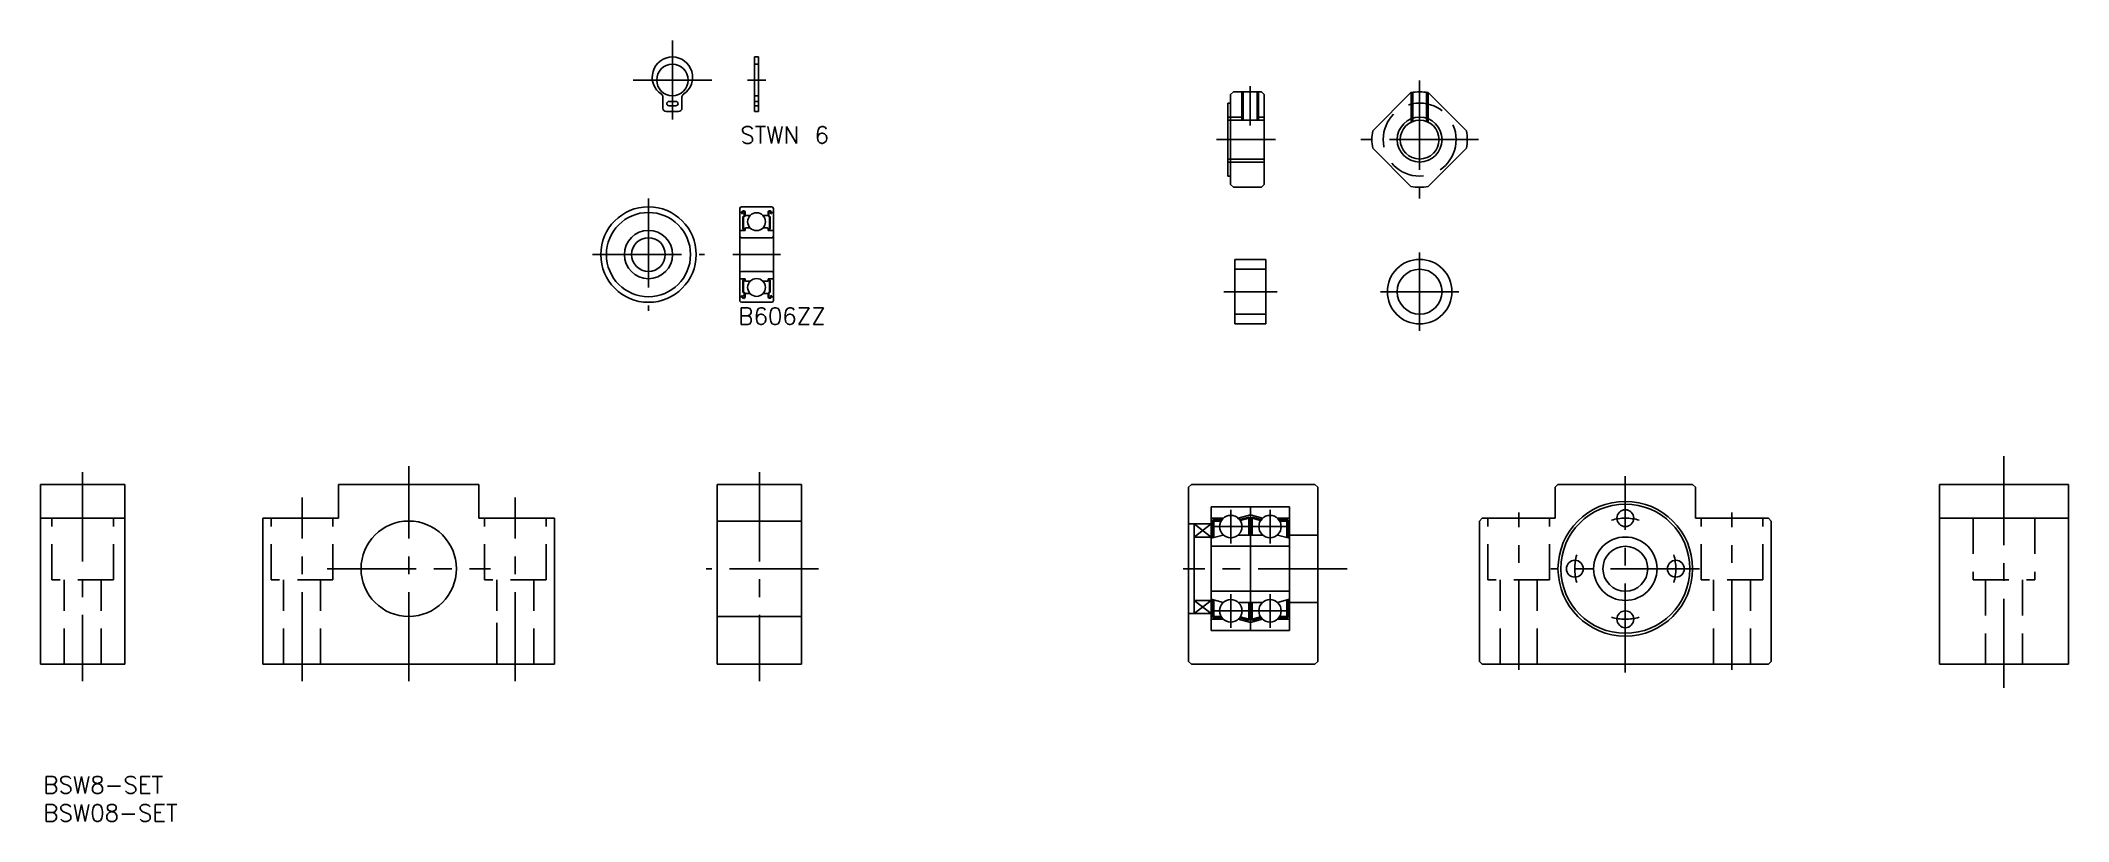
# Model space of a CAD drawing. Extents: x 0 to 361, y -8 to 131.
import ezdxf

# ---------------------------------------------------------------- set-up
doc = ezdxf.new("R2010")
doc.units = 0
doc.header["$LTSCALE"] = 0.5
doc.linetypes.add('CENTER', pattern=[50.8, 31.75, -6.35, 6.35, -6.35])
doc.linetypes.add('DASHED', pattern=[19.05, 12.7, -6.35])
for name, color, linetype in [('MSM_CENTER', 1, 'CENTER'), ('MSM_CONTINUOUS', 7, 'CONTINUOUS'), ('MSM_DASHED', 4, 'DASHED'), ('MSM_NARROW', 5, 'CONTINUOUS'), ('MSM_PART_NUMBER', 7, 'CONTINUOUS')]:
    doc.layers.add(name, color=color, linetype=linetype)
doc.styles.get("Standard").update_dxf_attribs({"font": 'txt.shx', "height": 3, "bigfont": 'bigfont.shx'})

# ---------------------------------------------------------------- blocks, each defined once
blk = doc.blocks.new('*U3')
at = {"layer": 'MSM_PART_NUMBER'}
blk.add_text('BSW8-SET', height=3, dxfattribs=at).set_placement((0.5, -3))
blk = doc.blocks.new('*U4')
at = {"layer": 'MSM_PART_NUMBER'}
blk.add_text('BSW08-SET', height=3, dxfattribs=at).set_placement((0.5, -8))

msp = doc.modelspace()

# ---------------------------------------------------------------- linework, layer by layer
at = {"layer": 'MSM_CENTER'}
for p, q in [((112.62, 131.06), (112.62, 117.03)), ((105.6, 124.04), (119.63, 124.04)), ((126.03, 124.04), (129.24, 124.04)), ((215.6, 122.93), (215.6, 115.93)), ((245.8, 123.93), (245.8, 102.93)), ((220.1, 113.43), (209.6, 113.43)), ((256.3, 113.43), (235.3, 113.43)), ((108.35, 102.95), (108.35, 82.95)), ((98.35, 92.95), (118.35, 92.95)), ((123.38, 92.95), (131.86, 92.95)), ((245.8, 93.34), (245.8, 79.34)), ((220.38, 86.34), (210.88, 86.34)), ((252.8, 86.34), (238.8, 86.34)), ((65.62, 16.96), (65.62, 55.24)), ((349.94, 57.05), (349.94, 14.7)), ((7.5, 54.18), (7.5, 16.96)), ((128.12, 54.18), (128.12, 16.96)), ((282.46, 18.5), (282.46, 53.5)), ((46.62, 16.96), (46.62, 49.67)), ((84.62, 16.96), (84.62, 49.67)), ((212.13, 47.5), (212.13, 41.5)), ((219.13, 47.5), (219.13, 41.5)), ((263.46, 19), (263.46, 47)), ((301.46, 19), (301.46, 47)), ((222.63, 44.5), (208.63, 44.5)), ((51.07, 37), (80.17, 37)), ((138.67, 37), (118.62, 37)), ((232.89, 37), (203.63, 37)), ((295.71, 37), (269.21, 37)), ((222.63, 29.5), (208.63, 29.5)), ((212.13, 32.5), (212.13, 26.5)), ((219.13, 32.5), (219.13, 26.5))]:
    msp.add_line(p, q, dxfattribs=at)
for start, end in [(74.0329, 105.9671), (164.0329, 195.9671), (344.0329, 15.9671), (254.0329, 285.9671)]:
    msp.add_arc((282.46, 37), 9, start, end, dxfattribs=at)
at = {"layer": 'MSM_CONTINUOUS'}
for p, q in [((127.27, 128.14), (127.27, 118.44)), ((127.27, 128.14), (127.97, 128.14)), ((127.97, 128.14), (127.97, 118.44)), ((110.92, 121.02), (110.92, 119.04)), ((112.02, 120.24), (113.22, 120.24)), ((112.02, 119.44), (113.22, 119.44)), ((112.62, 121.24), (112.62, 120.24)), ((112.62, 119.44), (112.62, 118.44)), ((114.32, 121.02), (114.32, 119.04)), ((212.1, 119.93), (211.6, 119.93)), ((211.6, 119.93), (211.6, 106.93)), ((212.6, 121.93), (212.1, 121.43)), ((212.1, 121.43), (212.1, 105.43)), ((217.6, 121.93), (212.6, 121.93)), ((217.6, 121.93), (218.1, 121.43)), ((218.1, 121.43), (218.1, 105.43)), ((237.44, 114.97), (244.26, 121.79)), ((254.15, 114.97), (247.34, 121.79)), ((111.52, 118.44), (113.72, 118.44)), ((127.27, 118.44), (127.97, 118.44)), ((244.26, 105.07), (237.44, 111.89)), ((247.34, 105.07), (254.15, 111.89)), ((212.1, 106.93), (211.6, 106.93)), ((212.6, 104.93), (212.1, 105.43)), ((217.6, 104.93), (212.6, 104.93)), ((218.1, 105.43), (217.6, 104.93)), ((124.92, 101.45), (130.32, 101.45)), ((124.62, 84.75), (124.62, 101.15)), ((124.62, 100.55), (124.72, 100.45)), ((124.72, 100.45), (124.93, 100.45)), ((124.93, 100.45), (125.03, 100.62)), ((124.98, 100.28), (125.09, 100.21)), ((125.04, 100.39), (125.14, 100.56)), ((125.15, 100.32), (125.04, 100.39)), ((125.09, 100.21), (125.15, 100.32)), ((125.43, 99.9), (125.18, 99.65)), ((125.18, 99.65), (125.18, 97.59)), ((125.56, 99.85), (125.31, 99.6)), ((125.31, 97.59), (125.31, 99.6)), ((125.5, 97.59), (125.31, 97.59)), ((125.43, 100.48), (125.43, 99.9)), ((125.5, 97.47), (125.5, 97.59)), ((125.56, 100.48), (125.56, 99.85)), ((125.56, 100), (125.66, 99.9)), ((125.56, 97.6), (125.66, 97.7)), ((125.56, 97.25), (125.56, 97.6)), ((125.66, 99.9), (126.47, 99.9)), ((125.66, 97.7), (126.47, 97.7)), ((129.58, 99.9), (128.76, 99.9)), ((129.58, 97.7), (128.76, 97.7)), ((129.68, 100), (129.58, 99.9)), ((129.68, 97.6), (129.58, 97.7)), ((129.68, 100.48), (129.68, 99.85)), ((129.68, 99.85), (129.93, 99.6)), ((129.68, 97.25), (129.68, 97.6)), ((129.74, 97.47), (129.74, 97.59)), ((129.74, 97.59), (129.93, 97.59)), ((129.8, 100.48), (129.8, 99.9)), ((129.8, 99.9), (130.05, 99.65)), ((129.93, 97.59), (129.93, 99.6)), ((130.05, 99.65), (130.05, 97.59)), ((130.19, 100.39), (130.09, 100.56)), ((130.09, 100.32), (130.19, 100.39)), ((130.15, 100.21), (130.09, 100.32)), ((130.26, 100.28), (130.15, 100.21)), ((130.3, 100.45), (130.2, 100.62)), ((130.52, 100.45), (130.3, 100.45)), ((130.62, 100.55), (130.52, 100.45)), ((130.62, 84.75), (130.62, 101.15)), ((124.62, 97.15), (124.72, 97.25)), ((124.72, 97.25), (125.56, 97.25)), ((130.32, 95.95), (124.92, 95.95)), ((125.31, 97.47), (125.5, 97.47)), ((127.62, 95.95), (127.62, 95.95)), ((128.97, 95.95), (128.97, 95.95)), ((130.52, 97.25), (129.68, 97.25)), ((129.93, 97.47), (129.74, 97.47)), ((130.62, 97.15), (130.52, 97.25)), ((218.38, 92.09), (212.88, 92.09)), ((212.88, 92.09), (212.88, 80.59)), ((218.38, 92.09), (218.38, 80.59)), ((124.62, 88.75), (124.72, 88.65)), ((124.72, 88.65), (125.56, 88.65)), ((130.32, 89.95), (124.92, 89.95)), ((125.18, 86.25), (125.18, 88.3)), ((125.31, 88.43), (125.5, 88.43)), ((125.31, 88.3), (125.31, 86.3)), ((125.5, 88.3), (125.31, 88.3)), ((125.5, 88.43), (125.5, 88.3)), ((125.56, 88.65), (125.56, 88.3)), ((125.56, 88.3), (125.66, 88.2)), ((125.66, 88.2), (126.47, 88.2)), ((129.58, 88.2), (128.76, 88.2)), ((129.68, 88.3), (129.58, 88.2)), ((129.68, 88.65), (129.68, 88.3)), ((130.52, 88.65), (129.68, 88.65)), ((129.74, 88.43), (129.74, 88.3)), ((129.93, 88.43), (129.74, 88.43)), ((129.74, 88.3), (129.93, 88.3)), ((129.93, 88.3), (129.93, 86.3)), ((130.05, 86.25), (130.05, 88.3)), ((130.62, 88.75), (130.52, 88.65)), ((124.62, 85.35), (124.72, 85.45)), ((124.72, 85.45), (124.93, 85.45)), ((124.92, 84.45), (130.32, 84.45)), ((124.93, 85.45), (125.03, 85.28)), ((124.98, 85.62), (125.09, 85.68)), ((125.15, 85.57), (125.04, 85.51)), ((125.04, 85.51), (125.14, 85.34)), ((125.09, 85.68), (125.15, 85.57)), ((125.43, 86), (125.18, 86.25)), ((125.56, 86.05), (125.31, 86.3)), ((125.43, 85.42), (125.43, 86)), ((125.56, 85.42), (125.56, 86.05)), ((125.56, 85.9), (125.66, 86)), ((125.66, 86), (126.47, 86)), ((129.58, 86), (128.76, 86)), ((129.68, 85.9), (129.58, 86)), ((129.68, 86.05), (129.93, 86.3)), ((129.68, 85.42), (129.68, 86.05)), ((129.8, 86), (130.05, 86.25)), ((129.8, 85.42), (129.8, 86)), ((130.15, 85.68), (130.09, 85.57)), ((130.09, 85.57), (130.19, 85.51)), ((130.19, 85.51), (130.09, 85.34)), ((130.26, 85.62), (130.15, 85.68)), ((130.3, 85.45), (130.2, 85.28)), ((130.52, 85.45), (130.3, 85.45)), ((130.62, 85.35), (130.52, 85.45)), ((218.38, 80.59), (212.88, 80.59)), ((0, 20), (0, 52)), ((15, 52), (0, 52)), ((15, 20), (15, 52)), ((78.12, 52), (53.12, 52)), ((53.12, 46), (53.12, 52)), ((78.12, 46), (78.12, 52)), ((120.62, 20), (120.62, 52)), ((135.62, 52), (120.62, 52)), ((135.62, 20), (135.62, 52)), ((205.13, 52), (204.63, 51.5)), ((204.63, 51.5), (204.63, 20.5)), ((227.13, 52), (205.13, 52)), ((227.13, 52), (227.63, 51.5)), ((227.63, 51.5), (227.63, 20.5)), ((270.46, 52), (269.96, 51.5)), ((269.96, 46), (269.96, 51.5)), ((294.46, 52), (270.46, 52)), ((294.46, 52), (294.96, 51.5)), ((294.96, 46), (294.96, 51.5)), ((338.44, 20), (338.44, 52)), ((361.44, 52), (338.44, 52)), ((361.44, 20), (361.44, 52)), ((222.63, 48), (208.63, 48)), ((208.63, 48), (208.63, 26)), ((215.63, 48), (215.63, 26)), ((222.63, 48), (222.63, 26)), ((15, 46), (0, 46)), ((39.62, 20), (39.62, 46)), ((53.12, 46), (39.62, 46)), ((91.62, 46), (78.12, 46)), ((91.62, 20), (91.62, 46)), ((120.62, 45.5), (135.62, 45.5)), ((208.63, 45), (204.63, 45)), ((205.63, 45), (205.63, 29)), ((205.63, 45), (205.63, 29)), ((210.81, 46), (208.63, 46)), ((208.93, 45.7), (208.93, 42.5)), ((210.53, 45.7), (208.93, 45.7)), ((209.13, 45.5), (209.13, 42.55)), ((210.4, 45.5), (209.13, 45.5)), ((213.46, 46), (215.63, 46.58)), ((213.69, 45.75), (215.33, 46.19)), ((213.82, 45.58), (215.33, 45.99)), ((215.33, 46.19), (215.33, 43)), ((217.81, 46), (215.63, 46.58)), ((215.93, 46.19), (215.93, 43)), ((217.58, 45.75), (215.93, 46.19)), ((217.45, 45.58), (215.93, 45.99)), ((220.46, 46), (222.63, 46)), ((220.73, 45.7), (222.33, 45.7)), ((220.87, 45.5), (222.13, 45.5)), ((222.13, 45.5), (222.13, 42.55)), ((222.33, 45.7), (222.33, 42.5)), ((256.96, 46), (256.46, 45.5)), ((256.46, 20.5), (256.46, 45.5)), ((269.96, 46), (256.96, 46)), ((307.96, 46), (294.96, 46)), ((307.96, 46), (308.46, 45.5)), ((308.46, 20.5), (308.46, 45.5)), ((361.44, 46), (338.44, 46)), ((208.63, 42.65), (205.63, 42.65)), ((210.81, 43), (208.63, 42.42)), ((222.63, 41), (208.63, 41)), ((215.63, 43), (213.46, 43)), ((215.63, 43), (217.81, 43)), ((220.46, 43), (222.63, 42.42)), ((227.63, 43), (222.63, 43)), ((222.63, 33), (208.63, 33)), ((208.63, 29), (204.63, 29)), ((208.63, 31.35), (205.63, 31.35)), ((210.81, 31), (208.63, 31.58)), ((208.93, 28.3), (208.93, 31.5)), ((209.13, 28.5), (209.13, 31.45)), ((215.63, 31), (213.46, 31)), ((215.33, 27.81), (215.33, 31)), ((215.63, 31), (217.81, 31)), ((215.93, 27.81), (215.93, 31)), ((220.46, 31), (222.63, 31.58)), ((222.13, 28.5), (222.13, 31.45)), ((222.33, 28.3), (222.33, 31.5)), ((227.63, 31), (222.63, 31)), ((135.62, 28.5), (120.62, 28.5)), ((210.81, 28), (208.63, 28)), ((222.63, 26), (208.63, 26)), ((210.53, 28.3), (208.93, 28.3)), ((210.4, 28.5), (209.13, 28.5)), ((213.46, 28), (215.63, 27.42)), ((213.69, 28.25), (215.33, 27.81)), ((213.82, 28.42), (215.33, 28.01)), ((217.81, 28), (215.63, 27.42)), ((217.45, 28.42), (215.93, 28.01)), ((217.58, 28.25), (215.93, 27.81)), ((220.46, 28), (222.63, 28)), ((220.73, 28.3), (222.33, 28.3)), ((220.87, 28.5), (222.13, 28.5)), ((15, 20), (0, 20)), ((91.62, 20), (39.62, 20)), ((135.62, 20), (120.62, 20)), ((204.63, 20.5), (205.13, 20)), ((227.13, 20), (205.13, 20)), ((227.13, 20), (227.63, 20.5)), ((256.46, 20.5), (256.96, 20)), ((307.96, 20), (256.96, 20)), ((308.46, 20.5), (307.96, 20)), ((361.44, 20), (338.44, 20))]:
    msp.add_line(p, q, dxfattribs=at)
for centre, radius in [((112.62, 124.04), 2.8), ((245.8, 113.43), 3.46), ((108.35, 92.95), 8.5), ((108.35, 92.95), 7.5), ((127.62, 98.8), 1.59), ((108.35, 92.95), 4.3), ((108.35, 92.95), 3), ((245.8, 86.34), 5.75), ((127.62, 87.1), 1.59), ((245.8, 86.34), 4), ((282.46, 37), 12), ((282.46, 37), 11.5), ((282.46, 46), 1.5), ((65.62, 37), 8.5), ((212.13, 44.5), 2), ((219.13, 44.5), 2), ((282.46, 37), 5.65), ((282.46, 37), 4), ((273.46, 37), 1.5), ((291.46, 37), 1.5), ((212.13, 29.5), 2), ((219.13, 29.5), 2), ((282.46, 28), 1.5)]:
    msp.add_circle(centre, radius, dxfattribs=at)
for centre, radius, start, end in [((112.62, 124.54), 3.6, 302.8505, 237.1495), ((110.32, 121.02), 0.6, 0, 54.9004), ((112.02, 119.84), 0.4, 90, 270), ((113.22, 119.84), 0.4, 270, 90), ((114.92, 121.02), 0.6, 125.0996, 180), ((245.8, 113.43), 8.5, 79.5603, 100.4397), ((111.52, 119.04), 0.6, 180, 270), ((113.72, 119.04), 0.6, 270, 0), ((245.8, 113.43), 8.5, 169.5603, 190.4397), ((245.8, 113.43), 8.5, 349.5603, 10.4397), ((245.8, 113.43), 8.5, 259.5603, 280.4397), ((124.92, 101.15), 0.3, 90, 180), ((130.32, 101.15), 0.3, 0, 90), ((125.04, 100.39), 0.126, 149.9926, 240.0026), ((125.28, 100.48), 0.282, 0, 150.0017), ((125.28, 100.48), 0.156, 0, 150.0019), ((125.31, 97.59), 0.126, 180.0001, 270), ((129.96, 100.48), 0.282, 29.9983, 180), ((129.96, 100.48), 0.156, 29.9981, 180), ((129.93, 97.59), 0.126, 270, 359.9999), ((130.19, 100.39), 0.126, 299.9974, 30.0074), ((124.92, 96.25), 0.3, 180, 270), ((130.32, 96.25), 0.3, 270, 0), ((124.92, 89.65), 0.3, 90, 180), ((125.31, 88.3), 0.126, 90, 179.9999), ((129.93, 88.3), 0.126, 0.0001, 90), ((130.32, 89.65), 0.3, 0, 90), ((124.92, 84.75), 0.3, 180, 270), ((125.04, 85.51), 0.126, 119.9974, 210.0074), ((125.28, 85.42), 0.282, 209.9983, 0), ((125.28, 85.42), 0.156, 209.9981, 0), ((129.96, 85.42), 0.282, 180, 330.0017), ((129.96, 85.42), 0.156, 180, 330.0019), ((130.19, 85.51), 0.126, 329.9926, 60.0026), ((130.32, 84.75), 0.3, 270, 0)]:
    msp.add_arc(centre, radius, start, end, dxfattribs=at)
at = {"layer": 'MSM_DASHED'}
for p, q in [((127.27, 126.84), (127.97, 126.84)), ((127.27, 121.24), (127.97, 121.24)), ((127.27, 120.24), (127.97, 120.24)), ((127.27, 119.44), (127.97, 119.44)), ((214.1, 116.93), (214.1, 121.93)), ((214.37, 116.93), (214.37, 121.93)), ((216.83, 116.93), (216.83, 121.93)), ((217.1, 116.93), (217.1, 121.93)), ((244.3, 116.54), (244.3, 121.8)), ((244.57, 116.66), (244.57, 121.84)), ((247.02, 116.66), (247.02, 121.84)), ((247.3, 116.54), (247.3, 121.8)), ((214.1, 117.43), (211.6, 117.43)), ((218.1, 116.89), (211.6, 116.89)), ((218.1, 117.43), (217.1, 117.43)), ((218.1, 109.97), (211.6, 109.97)), ((218.1, 109.43), (211.6, 109.43)), ((218.38, 90.34), (212.88, 90.34)), ((218.38, 82.34), (212.88, 82.34)), ((2, 35), (2, 46)), ((13, 35), (13, 46)), ((41.12, 35), (41.12, 46)), ((52.12, 35), (52.12, 46)), ((79.12, 35), (79.12, 46)), ((90.12, 35), (90.12, 46)), ((257.96, 35), (257.96, 46)), ((268.96, 35), (268.96, 46)), ((295.96, 35), (295.96, 46)), ((306.96, 35), (306.96, 46)), ((344.44, 46), (344.44, 35)), ((355.44, 46), (355.44, 35)), ((13, 35), (2, 35)), ((4.2, 20), (4.2, 35)), ((10.8, 20), (10.8, 35)), ((52.12, 35), (41.12, 35)), ((43.32, 20), (43.32, 35)), ((49.92, 20), (49.92, 35)), ((90.12, 35), (79.12, 35)), ((81.32, 20.99), (81.32, 35)), ((81.32, 20.99), (81.32, 35)), ((81.32, 20), (81.32, 35)), ((87.92, 20), (87.92, 35)), ((268.96, 35), (257.96, 35)), ((260.16, 20), (260.16, 35)), ((266.76, 20), (266.76, 35)), ((306.96, 35), (295.96, 35)), ((298.16, 20), (298.16, 35)), ((304.76, 20), (304.76, 35)), ((344.44, 35), (355.44, 35)), ((346.64, 35), (346.64, 20)), ((353.24, 35), (353.24, 20))]:
    msp.add_line(p, q, dxfattribs=at)
msp.add_circle((245.8, 113.43), 6.5, dxfattribs=at)
at = {"layer": 'MSM_NARROW'}
for p, q in [((208.63, 42.65), (205.63, 45)), ((208.63, 45), (205.63, 42.65)), ((208.63, 31.35), (205.63, 29)), ((208.63, 29), (205.63, 31.35))]:
    msp.add_line(p, q, dxfattribs=at)
msp.add_circle((245.8, 113.43), 4, dxfattribs=at)

# ---------------------------------------------------------------- block references
at = {"layer": 'MSM_CONTINUOUS'}
for name in ['*U3', '*U4']:
    msp.add_blockref(name, (0, 0), dxfattribs=at)

# ---------------------------------------------------------------- texts
at = {"layer": 'MSM_PART_NUMBER'}
for s, p in [('STWN 6', (124.73, 112.74)), ('B606ZZ', (124.37, 80.48))]:
    msp.add_text(s, height=3, dxfattribs=at).set_placement(p)

doc.saveas('drawing.dxf')
